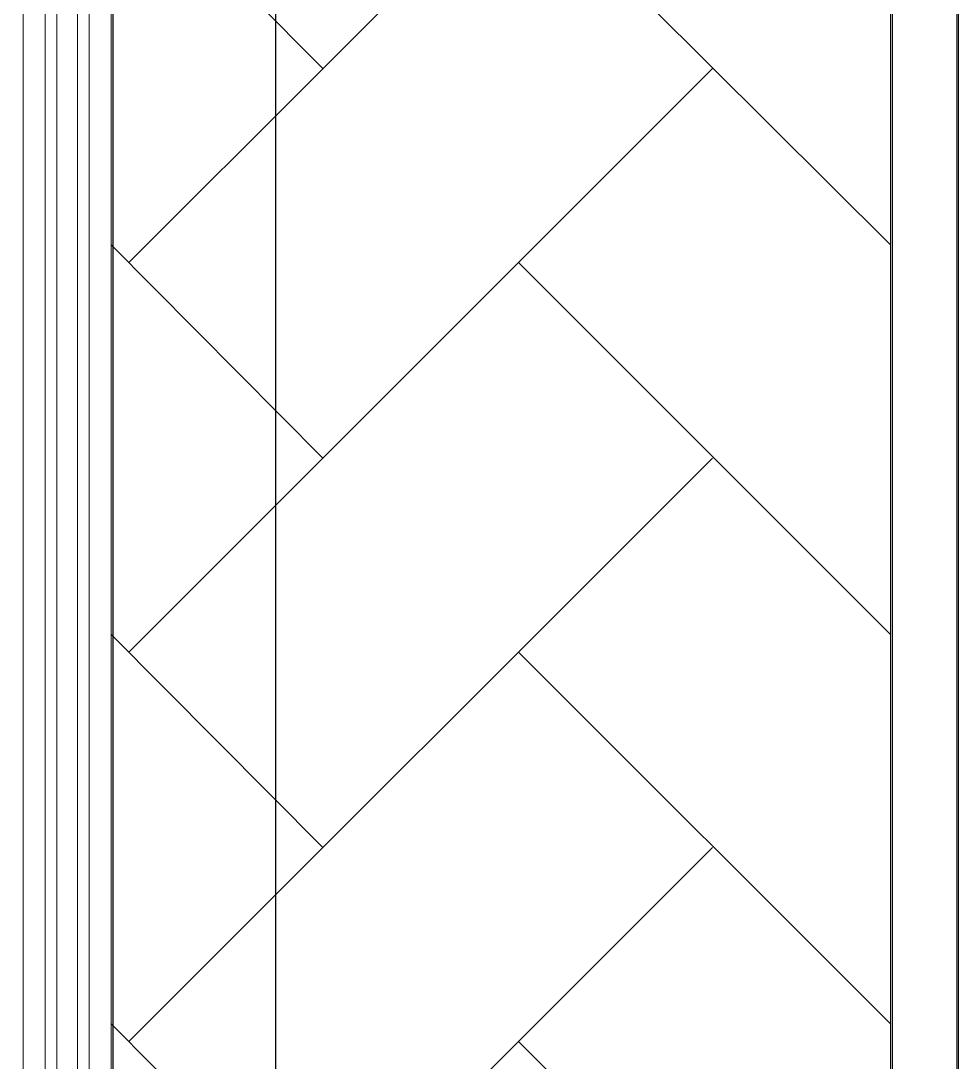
# Model space of a CAD drawing. Header units: millimetres. Extents: x 2928 to 3112, y 1220 to 1280.
# Drawn here: x 2983.33 to 2985.455, y 1248.394 to 1250.755 of the extents above; entities that cross this region are included whole.
import ezdxf

# ---------------------------------------------------------------- set-up
doc = ezdxf.new("R2010")
doc.units = ezdxf.units.MM

msp = doc.modelspace()

# ---------------------------------------------------------------- linework, layer by layer
at = {"color": 7, "linetype": 'Continuous', "lineweight": -2, "true_color": 0x000007}
for points in [[(2937.08126, 1265.3073), (2937.07792, 1267.474), (2938.98795, 1267.474), (2985.45528, 1267.474), (2985.45528, 1236.87356), (2938.98795, 1236.87356), (2937.08126, 1236.87356), (2937.08126, 1238.60692)], [(2937.23126, 1265.3073), (2937.23126, 1267.32399), (2938.98795, 1267.32399), (2985.30528, 1267.32399), (2985.30528, 1237.02356), (2938.98795, 1237.02356), (2937.22793, 1237.02356), (2937.22793, 1238.60692)]]:
    msp.add_lwpolyline(points, close=True, dxfattribs=at)
at = {"color": 9, "linetype": 'Continuous', "lineweight": 5, "true_color": 0xbababa}
for points in [[(2938.98795, 1264.55062), (2983.53859, 1264.55062), (2983.53859, 1238.80025)], [(2983.33525, 1239.30359), (2983.33525, 1264.04728), (2983.33525, 1264.04728)], [(2983.38525, 1239.30359), (2983.38525, 1264.04728), (2983.38525, 1264.04728)], [(2983.41192, 1239.30359), (2983.41192, 1264.04728), (2983.41192, 1264.04728)], [(2983.45859, 1239.30359), (2983.45859, 1264.04728), (2983.45859, 1264.04728)], [(2983.48525, 1239.30359), (2983.48525, 1264.04728), (2983.48525, 1264.04728)], [(2983.53525, 1239.30359), (2983.53525, 1264.04728), (2983.53525, 1264.04728)], [(2984.01526, 1250.64709), (2983.53525, 1251.13043), (2983.53525, 1251.13043)], [(2983.57525, 1250.20708), (2984.43193, 1251.06376), (2984.43193, 1251.06376)], [(2985.30195, 1250.24708), (2984.48193, 1251.06376), (2984.48193, 1251.06376)], [(2983.57525, 1249.32374), (2984.89861, 1250.64709), (2984.89861, 1250.64709)], [(2984.01526, 1249.76374), (2983.53525, 1250.24708), (2983.53525, 1250.24708)], [(2985.30195, 1249.36374), (2984.4586, 1250.20708), (2984.4586, 1250.20708)], [(2983.57525, 1248.44039), (2984.89861, 1249.76374), (2984.89861, 1249.76374)], [(2984.01526, 1248.8804), (2983.53525, 1249.36374), (2983.53525, 1249.36374)], [(2985.30195, 1248.48039), (2984.4586, 1249.32374), (2984.4586, 1249.32374)], [(2983.57525, 1247.55704), (2984.89861, 1248.8804), (2984.89861, 1248.8804)], [(2984.01526, 1247.99705), (2983.53525, 1248.48039), (2983.53525, 1248.48039)], [(2985.30195, 1247.59705), (2984.4586, 1248.44039), (2984.4586, 1248.44039)]]:
    msp.add_lwpolyline(points, dxfattribs=at)
at = {"color": 7, "linetype": 'Continuous', "lineweight": -2, "true_color": 0x000007}
msp.add_lwpolyline([(2983.53859, 1264.04728), (2983.53859, 1239.30359), (2983.53859, 1239.30359)], dxfattribs=at)
at = {"color": 253, "linetype": 'Continuous', "lineweight": -2, "true_color": 0x9a9a9a}
msp.add_lwpolyline([(2983.90859, 1239.40693), (2983.90859, 1263.94728), (2983.90859, 1263.94728)], dxfattribs=at)
at = {"color": 252, "linetype": 'Continuous', "lineweight": 5, "true_color": 0x989898}
msp.add_lwpolyline([(2985.30195, 1237.32023), (2985.30195, 1259.21054), (2985.45195, 1259.21054), (2985.45195, 1237.32023)], dxfattribs=at)

doc.saveas('drawing.dxf')
